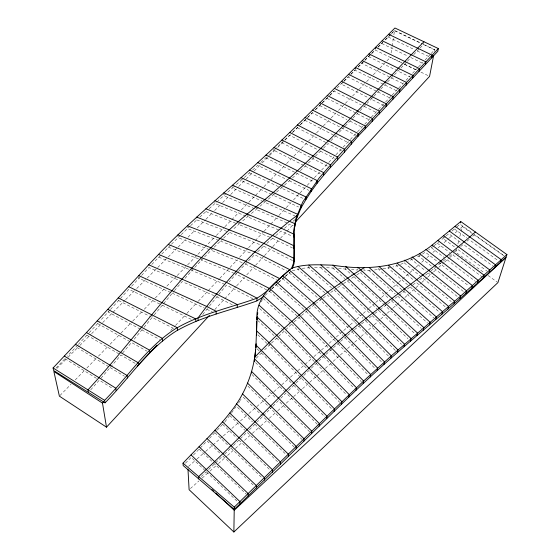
<?xml version="1.0" encoding="UTF-8"?>
<svg xmlns="http://www.w3.org/2000/svg" width="560" height="560" viewBox="0 0 560 560"><rect width="100%" height="100%" fill="white"/><g stroke="black" fill="none" stroke-linecap="round" stroke-linejoin="round"><path stroke-width="0.42" stroke-dasharray="2.8 2.1" d="M223.489 238.196L229.621 232.477L229.628 231.091M232.498 186.62L232.484 187.999L226.891 192.934M236.012 272.706L235.991 274.092L229.236 281.848M238.672 223.041L238.651 224.427L232.848 229.6M241.052 179.039L241.031 180.418L235.536 185.29M247.541 215.397L247.506 216.783L241.815 221.697M256.235 208.047L256.186 209.433L250.607 214.158M264.768 200.865L264.705 202.251L259.469 206.668M257.642 251.818L263.669 246.148L263.732 244.755M273.945 148.911L273.875 150.29L268.94 154.924M273.14 193.753L273.07 195.132L267.925 199.514M269.143 344.092L269.073 345.415L263.781 350.679M281.372 186.627L281.288 187.999L276.227 192.388M298.032 267.939L297.92 269.325L325.997 293.769M313.019 157.311L312.9 158.683L308.14 163.268M308.77 266.399L308.637 267.778L331.513 287.742M313.467 304.227L313.327 305.578L308.777 309.288M320.523 298.732L320.369 300.09L316.526 303.086M362.075 62.006L361.9 63.385L389.095 76.804M345.408 267.687L345.219 269.045L352.723 275.618M371.343 97.762L371.147 99.141L367.094 103.362M357.679 268.681L357.469 270.032L351.484 269.619M391.076 52.962L392.014 46.914M392.147 46.053L393.344 38.276M393.876 34.818L394.541 30.499L422.135 43.68M364.105 269.003L363.888 270.347L371.651 270.298M378.945 268.051L378.707 269.395L433.783 317.835M420.049 48.027L423.444 44.478L423.689 43.113M374.801 313.565L378.728 310.555L378.98 309.239M388.325 266.644L388.073 267.981L407.575 284.732M434.42 51.366L434.749 49.7L422.919 44.051M385.434 304.367L385.182 305.683L381.311 308.609M396.921 264.523L396.655 265.853L414.302 280.7M400.547 264.39L404.215 262.822L404.488 261.492M404.313 290.269L404.033 291.585L394.331 298.837M411.852 258.244L411.572 259.567L407.89 261.198M419.174 254.891L418.88 256.221L415.954 257.558M443.352 237.125L443.03 238.448L440.468 240.534M430.906 270.963L440.09 263.627L440.419 262.311M456.582 248.913L455.714 252.224L484.547 272.986M457.884 243.943L458.976 239.806M459.844 236.488L460.929 232.351M461.146 231.525L462.448 226.555L473.165 234.122M240.275 400.477L241.038 399.168M261.1 301.854L262.745 299.117M238.56 403.032L239.89 401.135M224.938 421.848L231.147 413.518M231.616 412.853L236.334 406.189L252.448 421.841M202.769 314.587L208.964 306.628M209.475 305.977L226.429 285.075L253.099 298.886M134.218 339.185L143.493 327.971M144.032 327.313L153.727 315.539M154.259 314.895L173.908 291.277M122.598 353.073L131.481 342.489L146.916 351.134M174.454 290.633L182.147 281.617L215.152 296.142M101.024 378.175L120.932 355.061L135.569 363.615M185.024 278.362L194.187 268.079M90.72 389.837L99.302 380.156L113.204 388.843M109.907 310.086L99.974 320.978M110.488 309.449L128.807 289.289L160.699 304.458M89.173 332.745L99.393 321.622M131.614 286.23L148.89 267.533L180.565 280.945M78.316 344.442L88.613 333.354M194.754 267.463L203.938 257.614M214.781 309.589L236.082 286.461M236.677 285.817L244.37 277.466M246.736 274.897L255.017 265.902M255.612 265.258L263.893 256.263M264.488 255.619L272.181 247.268M272.769 246.624L279.867 238.91M280.462 238.273L293.482 224.133M237.755 272.188L235.991 274.092L267.792 290.458M238.343 271.558L247.863 261.471M217.238 430.115L224.357 422.478M77.742 345.058L67.27 356.209M209.447 438.382L216.643 430.752M170.73 330.519L174.923 326.06M175.518 325.423L186.298 313.964M186.893 313.327L197.673 301.861M198.268 301.224L219.226 278.936M219.821 278.306L229.404 268.114M229.999 267.477L237.181 259.833M239.575 257.292L247.961 248.374M248.556 247.737L263.522 231.819M264.124 231.182L278.495 215.901M279.09 215.264L285.677 208.257M286.272 207.62L291.067 202.524M293.461 199.976L299.446 193.613M300.041 192.976L306.628 185.969M307.23 185.332L313.817 178.332M314.412 177.695L320.999 170.688M321.594 170.051L328.181 163.044M328.783 162.407L335.363 155.407M335.965 154.77L342.552 147.763M343.147 147.126L349.734 140.119M350.336 139.489L356.916 132.482M357.518 131.845L364.105 124.838M364.7 124.201L370.685 117.838M371.287 117.201L377.874 110.194M378.469 109.557L385.056 102.55M385.651 101.913L391.643 95.55M392.238 94.913L398.23 88.543M398.825 87.906L403.613 82.81M406.007 80.269L410.2 75.81M412.594 73.262L417.984 67.529M418.579 66.892L422.772 62.433M425.166 59.892L430.556 54.159M431.151 53.522L434.749 49.7M151.788 264.488L161.168 254.674M56.028 368.039L64.939 358.687L64.673 357.392M360.101 110.649L366.52 103.964M373.429 96.754L371.147 99.141L383.789 105.504M374.003 96.159L380.247 89.635M380.814 89.047L386.981 82.6M387.534 82.019L393.813 75.453M394.415 74.83L400.365 68.607M400.953 67.991L406.826 61.852M407.407 61.243L410.907 57.589L423.087 63.483M413.777 54.586L419.489 48.615M193.473 455.014L207.039 440.923L220.255 453.558M353.003 118.02L359.513 111.258M345.212 126.077L352.408 118.636M204.533 256.998L213.563 247.793M344.61 126.7L338.527 132.951M161.777 254.051L170.856 244.825M330.904 140.721L337.918 133.574M59.997 395.514L70.987 384.265M75.264 379.89L84.427 370.51M86.87 368.011L96.026 358.631M98.469 356.132L107.632 346.752M110.075 344.253L120.456 333.62M121.072 332.997L132.062 321.741M132.671 321.118L141.834 311.738M144.277 309.239L154.658 298.613M155.274 297.983L164.43 288.61M166.873 286.104L176.645 276.101M177.261 275.478L187.033 265.475M187.642 264.852L215.733 236.089M216.349 235.466L224.287 227.339M224.896 226.709L238.945 212.331M241.388 209.832L248.108 202.951M248.717 202.328L263.375 187.32M263.984 186.697L278.033 172.319M278.642 171.696L285.971 164.192M286.587 163.569L293.3 156.688M293.916 156.065L300.629 149.184M301.245 148.561L307.958 141.68M308.574 141.057L315.903 133.553M316.512 132.93L330.561 118.552M331.17 117.929L336.056 112.924M338.499 110.425L351.932 96.67M352.548 96.04L358.652 89.789M359.261 89.166L365.981 82.292M366.59 81.662L370.867 77.287M373.31 74.788L379.421 68.537M380.03 67.907L390.411 57.281L403.725 63.763M185.465 463.197L191.205 457.359L238.056 502.131M256.221 358.274L263.193 351.267M248.479 260.848L254.632 254.653L286.559 270.9M265.23 295.4L271.257 289.408M272.426 406.665L257.355 421.813M273.021 406.063L278.397 400.652L309.68 431.823M327.299 166.054L312.9 158.683L322.84 148.841M323.421 148.267L328.048 143.619L341.488 150.556M249.431 429.737L256.746 422.422M280.77 398.279L286.104 392.931L317.289 424.277M315.385 109.83L329.357 95.921M329.952 95.326L334.138 91.147L361.123 104.818M56.952 368.354L67.459 357.84M68.082 357.217L79.212 346.08M79.828 345.464L90.958 334.327M91.574 333.704L102.088 323.183M102.704 322.567L124.964 300.293M125.58 299.67L136.094 289.156M136.71 288.533L146.601 278.635M147.224 278.012L157.115 268.114M157.731 267.498L167.629 257.593M168.245 256.977L177.52 247.695M178.136 247.079L185.556 239.652M188.027 237.174L194.831 230.37M197.302 227.892L205.345 219.849M205.961 219.233L212.142 213.045M214.62 210.567L222.033 203.14M222.656 202.524L230.076 195.097M230.692 194.481L238.112 187.054M238.728 186.438L245.532 179.627M246.148 179.011L253.568 171.584M254.191 170.968L259.756 165.396M262.227 162.918L269.024 156.114M269.647 155.498L275.212 149.926M277.683 147.448L284.487 140.644M285.103 140.028L291.907 133.217M292.523 132.601L299.943 125.174M300.559 124.558L312.928 112.182M315.399 109.704L321.58 103.516M322.203 102.9L329 96.089M329.623 95.473L334.565 90.524M337.043 88.046L350.028 75.054M350.644 74.438L355.586 69.482M358.064 67.011L364.245 60.823M364.861 60.2L375.375 49.686M377.846 47.208L382.795 42.259M385.266 39.781L394.541 30.499M343.546 81.746L341.222 84.07L369.614 98.364M344.134 81.165L348.208 77.084L376.467 91.224M351.078 74.214L355.096 70.189L397.166 91.091M358.19 67.095L364.336 60.942M364.952 60.333L371.021 54.257M371.623 53.655L375.235 50.036L402.185 63.168M378.203 47.068L382.942 42.322M385.294 39.97L390.509 34.748M391.076 34.181L394.506 30.751L421.876 43.736M288.456 390.586L295.491 383.6M171.451 244.223L180.565 235.249M300.174 124.859L307.139 117.999M307.713 117.432L312.312 112.882L355.691 135.198M233.394 445.599L246.988 432.18L278.558 462.679M296.072 383.026L303.191 376.04M292.53 132.342L299.593 125.433M224.651 454.132L232.771 446.215M214.186 247.177L222.88 238.77M270.816 343.714L269.073 345.415L332.297 409.514M271.404 343.147L293.419 322.462M303.814 375.431L308.812 370.573L339.682 402.318M303.639 165.368L273.875 150.29L284.179 140.434M284.781 139.853L289.576 135.226L317.429 149.569M271.866 288.813L277.921 283.031M181.188 234.64L189.973 226.254M300.342 170.681L307.545 163.842M269.339 291.256L271.152 289.52M271.754 288.946L277.802 283.157M278.404 282.576L284.641 276.955M311.29 368.214L318.066 361.774M208.656 469.511L222.775 455.959L253.862 485.66M201.257 476.525L206.283 471.772M260.841 162.456L268.324 155.505M190.589 225.673L196.791 219.877L196.749 218.498M318.682 361.207L325.381 354.984M278.523 282.478L284.676 276.892M284.396 185.234L291.816 178.563M292.425 178.003L297.325 173.523M325.983 354.431L332.766 348.292M199.843 217.098L205.947 211.54L205.919 210.161M244.265 177.52L251.979 170.562M252.616 169.988L257.712 165.354L287.826 180.054M209.16 208.67L217.469 201.257M243.621 178.101L241.031 180.418L271.509 194.411M283.773 185.787L281.288 187.999L302.75 198.268M285.271 276.395L289.674 272.489M333.417 347.711L339.885 342.006M190.407 488.544L198.877 480.991M202.139 478.093L209.307 471.702M209.958 471.121L217.784 464.156M218.435 463.575L226.912 456.029M227.563 455.448L234.731 449.057M235.382 448.476L241.906 442.673M244.51 440.349L251.678 433.965M252.329 433.384L260.155 426.412M260.806 425.831L268.632 418.866M269.283 418.285L277.102 411.32M277.753 410.739L283.619 405.51M286.23 403.186L301.875 389.256M302.526 388.675L309.043 382.865M309.694 382.284L324.688 368.935M325.339 368.354L332.514 361.963M333.165 361.382L339.682 355.579M340.333 354.998L344.897 350.931M347.501 348.607L354.025 342.804M354.676 342.223L360.542 336.994M361.193 336.42L373.576 325.388M374.227 324.807L380.1 319.578M380.751 318.997L386.617 313.775M387.268 313.194L392.483 308.546M393.134 307.965L402.262 299.838M404.866 297.514L415.296 288.225M415.947 287.644L421.162 282.996M421.813 282.415L427.028 277.774M427.686 277.193L432.901 272.545M433.552 271.964L438.116 267.904M438.767 267.323L443.982 262.675M444.633 262.094L449.197 258.034M449.848 257.453L453.754 253.967M234.927 185.836L232.484 187.999L263.137 201.551M266.826 243.348L275.177 236.068M294.035 321.916L308.126 309.82M226.275 193.48L218.106 200.704M285.327 276.318L290.913 271.467M188.51 466.41L196.399 459.508M197.05 458.934L204.939 452.032M205.59 451.451L222.67 436.499M223.328 435.925L229.243 430.745M231.868 428.449L237.783 423.269M240.408 420.966L248.29 414.064M248.948 413.49L256.179 407.162M256.83 406.588L273.259 392.21M273.91 391.636L281.141 385.308M281.799 384.734L289.681 377.832M290.339 377.251L313.327 357.126M313.985 356.545L328.44 343.896M329.098 343.315L335.664 337.568M336.322 336.994L349.461 325.486M350.119 324.912L356.027 319.732M356.685 319.158L362.6 313.985M363.258 313.411L368.508 308.805M369.166 308.231L375.081 303.058M375.739 302.477L380.989 297.878M381.647 297.304L392.819 287.525M393.47 286.951L398.069 282.926M398.727 282.345L409.241 273.147M409.899 272.566L415.149 267.967M415.807 267.393L419.09 264.516M421.722 262.213L426.321 258.188M426.979 257.614L430.262 254.737M432.887 252.441L435.519 250.138M438.144 247.835L441.427 244.958M444.059 242.662L448.658 238.63M449.309 238.056L452.599 235.179M455.224 232.883L457.849 230.58M460.481 228.277L462.448 226.555M275.597 192.941L273.07 195.132L298.613 207.011M340.529 341.453L346.913 335.979M241.178 222.243L238.651 224.427L270.9 237.657M472.738 236.257L474.621 234.633L503.986 255.682M467.068 241.122L468.965 239.498L497.665 260.302M267.281 200.06L264.705 202.251L294.924 215.915M249.984 214.683L247.506 216.783L279.559 230.328M275.842 235.508L281.155 231.007L292.404 236.334M451.906 231.077L456.309 227.374M456.932 226.842L460.061 224.196L472.535 233.142M460.719 246.526L463.267 244.37L492.702 265.951M258.811 207.221L256.186 209.433L288.022 223.349M347.543 335.447L353.829 330.204M454.321 251.909L457.534 249.221L486.997 271.103M445.571 236.348L443.03 238.448L454.769 247.17M446.208 235.823L448.749 233.716L461.195 242.844M449.176 256.186L451.759 254.051L482.664 277.333M284.41 228.326L289.611 224.049L293.286 225.778M292.922 221.34L296.233 218.631M354.452 329.693L360.829 324.513M434.133 245.665L439.831 241.059M440.09 263.627L442.694 261.506M443.345 260.974L445.942 258.853L475.503 281.463M433.51 246.162L428.729 249.711M361.501 323.974L374.15 314.062M425.607 275.121L430.248 271.488M315.889 303.583L313.327 305.578L343.189 335.727M419.608 279.776L422.289 277.711M407.449 289.016L412.202 285.425M412.881 284.914L416.262 282.345L445.956 307.384M343.497 283.619L347.459 280.966L378.728 310.555L380.667 309.092M387.086 304.255L385.182 305.683L415.016 333.837M387.723 303.779L393.638 299.355M322.448 298.536L320.369 300.09L350.14 329.903M323.141 298.018L327.306 294.91L357.574 324.905M330.715 292.467L336.819 288.169M337.491 287.707L342.832 284.06M422.492 254.058L425.306 252.119L468.979 286.09M347.459 280.966L356.118 275.338M356.825 274.876L362.488 271.243M420.385 255.514L418.88 256.221L432.201 266.777M413.035 258.902L411.572 259.567L425.593 270.893M398.349 265.328L392.945 266.987M292.278 270.781L299.348 268.975M390.614 267.575L382.963 268.751M382.109 268.877L373.947 270.067M302.211 268.282L311.906 267.561M314.503 267.575L322.266 267.659M326.55 267.771L334.271 268.072M338.485 268.45L346.766 269.192M218.82 240.45L187.488 228.571L187.432 227.192M209.461 249.627L178.045 237.671L177.968 236.299M196.791 219.877L228.018 231.868M168.455 247.205L199.948 259.441M205.947 211.54L237.055 223.797M220.423 241.059L253.036 254.023M242.207 262.675L211.071 250.236L211.05 248.857M229.621 232.477L262.052 245.497M158.739 257.166L190.302 269.892M234.388 273.441L201.565 260.071L201.523 258.692M245.917 216.132L214.942 203.497L214.928 202.111M224.819 284.403L191.919 270.543L191.863 269.171M254.611 208.761L223.79 195.671L223.79 194.292M170.674 292.495L138.915 278.264L138.775 276.906M172.256 293.209L204.533 308.147M423.444 44.478L435.54 50.225M249.438 172.879L279.734 187.264M388.227 37.037L414.092 49.469M417.228 50.981L429.359 56.805M272.517 238.315L292.453 247.954M381.773 43.498L407.757 56.063M404.509 64.148L416.262 69.867M420.959 72.156L428.792 75.971M404.495 64.288L416.738 70.252M162.253 305.2L192.738 320.061M289.366 180.81L308.819 190.337M368.613 56.672L410.298 77.105M391.426 77.959L403.774 84.056M263.669 246.148L294.035 261.275M377.993 91.987L389.683 97.832M265.853 157.822L313.985 181.846M118.566 300.552L149.786 316.295M364.203 106.379L376.901 112.812M305.165 166.138L320.474 173.901M326.963 98.308L355.614 112.91M357.168 113.701L369.929 120.204M245.399 263.949L276.507 279.832M206.892 309.246L213.038 312.375M173.614 328.419L152.131 317.478L152.012 316.141M319.69 105.56L346.92 119.511M350.035 121.1L362.852 127.673M281.778 142.751L311.339 157.885M216.72 296.835L232.687 304.997M304.836 120.274L333.942 135.289M335.475 136.08L348.964 143.038M297.262 127.729L326.508 142.828M320.523 151.165L334.404 158.312M140.343 329.126L108.178 311.99L107.989 310.66M141.876 329.938L159.579 339.402M97.629 323.547L129.976 341.642M86.919 335.195L119.455 354.193M108.724 366.716L76.027 346.913L75.782 345.611M110.208 367.619L124.418 376.229M64.939 358.687L97.839 379.239M473.879 234.626L505.323 256.83M488.068 275.52L497.21 282.107M454.433 228.963L466.893 237.993M437.269 243.145L449.687 252.497M431.473 247.786L444.563 257.803M434.203 268.359L463.834 291.83M428.267 273.049L457.905 296.996M404.215 262.822L451.262 301.616M410.179 286.965L439.88 312.578M289.233 272.895L319.067 298.956M332.584 267.925L344.876 278.698M320.551 267.617L340.851 285.383L370.937 314.363M282.723 278.607L312.025 304.43M276.122 284.697L304.213 309.666M368.802 270.319L395.241 293.923M269.437 291.172L298.928 317.576L361.354 381.682M397.824 296.226L427.588 323.099M263.151 298.438L290.29 322.917M360.395 272.58L390.271 299.761M259.665 308.532L284.158 330.911L315.021 362.264M391.538 300.916L421.358 328.447M353.976 276.71L383.908 304.5M257.593 320.341L274.743 336.266M257.845 334.824L267.82 344.239M257.096 348.887L260.19 351.841M214.851 432.663L229.677 446.859M230.909 448.042L262.577 478.366M199.157 449.155L246.309 494.179M222.6 424.368L237.09 438.298M238.98 440.111L270.599 470.505M378.728 310.555L408.016 338.744M229.726 415.513L245.133 430.395M254.926 424.249L286.44 454.881M372.19 315.567L401.513 344.316M334.131 290.024L363.083 318.339M294.252 447.139L243.173 397.145M248.01 386.204L302.001 439.446M251.986 374.521L275.94 398.223M255.556 362.6L284.879 391.713M365.547 320.747L395.591 350.679M261.429 353.017L292.523 384.104M358.806 326.13L388.913 356.531M276.647 338.03L306.383 368.116M306.173 311.409L336.133 341.81M293.741 385.322L324.828 416.836M291.585 324.086L322.364 355.404M351.96 331.73L382.179 362.579M345.016 337.575L375.319 368.76M316.232 363.489L346.388 394.653M337.967 343.672L368.361 375.109M323.568 356.636L354.214 388.395"/><path stroke-width="0.84" d="M237.251 307.328L237.293 304.605L216.692 294.098L148.652 264.81L86.464 332.57L53.081 367.962L53.655 370.531L105.007 402.85C128.856 378.854 147.525 349.076 176.624 330.778L177.45 330.372C202.16 316.323 230.181 310.478 256.676 301.007L263.242 296.877M233.87 532L234.213 510.258L506.037 257.334L497.91 282.611L233.87 532L189.105 489.706L187.992 469.511M256.109 343.742L255.962 345.058C254.681 369.81 245.616 393.946 229.747 413.028C215.768 431.074 198.639 446.53 183.022 463.162L183.169 465.535L234.227 509.383L234.262 507.122L334.495 408.905L363.615 381.024L391.3 355.838L460.656 296.044L506.919 254.576L460.747 221.543L432.089 245.133C403.984 267.771 367.346 270.816 332.927 265.188L332.892 265.188C319.123 264.838 304.955 263.669 291.69 268.226C279.398 277.382 270.312 290.416 257.012 298.123L256.781 298.27C230.195 307.755 202.09 313.628 177.296 327.712L176.47 328.118C147.28 346.451 128.534 376.299 104.601 400.344L105.007 402.85M234.227 509.383L239.925 503.916L239.981 501.634L191.086 454.965M251.398 373.051L251.461 371.329L311.822 431.228L311.521 433.657L239.925 503.916M248.178 495.957L248.262 493.661L199.073 446.747M256.907 300.86L257.012 298.123L226.429 282.324L158.529 254.429L148.652 264.81M256.592 333.648L256.704 330.967L269.22 342.769L334.495 408.905L334.117 411.376L311.521 433.657M256.347 488.04L256.459 485.723L206.983 438.494M264.439 480.151L264.586 477.82L214.823 430.22M272.461 472.29L272.636 469.945L222.593 421.904M292.341 268.541L294.035 263.753L294.056 228.515L296.023 218.141L302.757 201.978L319.137 178.003L330.631 164.878C365.505 125.174 402.29 87.213 438.347 48.559L394.926 28L355.439 67.431C325.843 96.873 296.506 126.595 265.972 155.064C230.237 188.279 192.087 218.918 158.529 254.429M294.756 226.471L294.973 223.713L223.79 192.906M293.993 248.689L294.112 234.276L281.33 228.235L214.914 200.732M293.902 237.048L293.846 231.28L297.108 215.334C259.084 244.3 226.331 279.468 198.044 317.912L198.135 320.6M296.891 218.092L297.535 214.242L232.505 185.241M294.035 261.275L294.21 245.917L272.664 235.536L205.891 208.775M297.311 217L300.93 208.089L301.161 205.338L241.08 177.66M280.413 464.471L280.609 462.105L229.747 413.028M300.93 208.089L305.816 199.731L306.054 196.987L249.508 170.121M305.816 199.731L311.15 191.478L311.402 188.741L257.803 162.596M288.295 456.687L288.519 454.307L236.376 403.683M311.15 191.478L317.016 183.358L317.282 180.621L265.972 155.064M317.016 183.358L323.533 175.455L323.813 172.718L274.015 147.532M296.1 448.945L296.352 446.551L242.627 394.009M323.533 175.455L330.33 167.608L330.631 164.878L281.939 139.993M254.667 358.386L255.675 349.349M256.76 321.454L256.599 335.37M257.313 316.631L256.956 319.753C255.241 296.765 274.449 283.136 289.884 269.717L254.723 251.874L187.376 225.813M257.495 315.07L257.761 312.725M303.849 441.266L304.122 438.851L247.471 383.047M330.33 167.608L337.484 159.901L337.806 157.171L289.751 132.468M337.484 159.901L344.47 152.103L344.806 149.366L297.458 124.971M355.264 68.81L355.439 67.431L399.952 89.509L399.49 92.246M344.47 152.103L351.211 144.2L351.561 141.463L305.06 117.516M319.123 426.125L319.452 423.682L254.436 358.771L254.338 361.389L254.59 357.413C287.357 323.162 323.61 292.103 364.322 267.652M351.211 144.2L357.966 136.367L358.33 133.63L312.55 110.124M375.424 48.664L375.62 47.285L419.531 68.628L419.034 71.372M357.966 136.367L365.12 128.828L365.505 126.091L319.942 102.795M326.655 418.691L327.012 416.234L255.962 345.058L255.857 347.704L257.061 317.051L276.822 335.37L341.894 401.702L341.495 404.187L334.117 411.376M365.12 128.828L372.176 121.352L372.582 118.615L327.236 95.55M372.176 121.352L379.148 113.946L379.561 111.209L334.432 88.389M379.148 113.946L386.022 106.624L386.449 103.887L341.53 81.312M386.022 106.624L392.798 99.393L393.246 96.649L348.53 74.326M341.495 404.187L348.796 397.145L349.223 394.646L284.354 328.237L259.133 305.221M406.091 85.197L406.567 82.453L362.25 60.627M348.796 397.145L356.02 390.264L356.461 387.751L291.809 321.398L263.284 295.694M412.608 78.239L413.091 75.495L368.977 53.914M356.02 390.264L363.146 383.544L363.615 381.024L299.173 314.881L269.584 288.421M392.798 99.393L425.376 64.589L425.887 61.852L382.172 40.74M431.634 57.904L432.159 55.16L388.633 34.286M363.146 383.544L370.188 376.999L370.678 374.472L306.446 308.707L276.29 281.932M433.615 55.531L429.576 76.349L295.253 222.208M438.347 48.559L437.808 51.296L425.376 64.589M370.188 376.999L377.139 370.629L377.643 368.088L313.614 302.869L282.912 275.842M377.139 370.629L383.992 364.427L384.517 361.886L320.677 297.374L289.436 270.123M383.992 364.427L390.754 358.393L391.3 355.838L327.635 292.194L298.151 266.56M390.754 358.393L397.425 352.506L397.992 349.951L334.481 287.308L308.903 265.02M397.425 352.506L404.012 346.766L404.593 344.204L341.222 282.674L320.859 264.873M404.012 346.766L410.508 341.145L411.11 338.583L347.851 278.257L332.927 265.188M410.508 341.145L416.92 335.636L417.543 333.067L345.604 266.322M416.92 335.636L423.262 330.204L423.899 327.635L357.889 267.33M429.527 324.849L430.178 322.28L369.25 267.631M460.404 222.866L460.747 221.543M423.262 330.204L435.722 319.55L436.394 316.974L379.183 266.707M435.722 319.55L441.861 314.286L442.547 311.71L388.577 265.307M441.861 314.286L447.937 309.057L448.637 306.474L397.187 263.193M447.937 309.057L453.957 303.835L454.671 301.252L404.761 260.162M453.957 303.835L459.928 298.627L460.656 296.044L412.139 256.914M459.928 298.627L465.85 293.426L466.599 290.836L419.468 253.568M465.85 293.426L471.73 288.232L472.486 285.642L425.908 249.473M471.73 288.232L477.561 283.038L478.338 280.441L432.089 245.133M477.561 283.038L483.35 277.851L484.141 275.247L437.906 240.492M483.35 277.851L489.097 272.664L489.902 270.06L443.674 235.802M489.097 272.664L494.802 267.491L495.614 264.887L449.407 231.07M494.802 267.491L500.465 262.332L501.291 259.721L455.105 226.31M506.919 254.576L506.086 257.187L500.465 262.332M291.711 268.17L294.252 260.981L294.252 258.503L263.795 243.369L196.707 217.119M106.498 427.175L102.48 403.109L53.858 371.448L59.381 396.144L106.498 427.175L209.454 315.378M102.48 403.109L103.677 401.835M137.207 366.177L156.961 345.163M423.941 41.741C369.089 97.692 317.317 157.157 256.284 206.668C190.596 258.391 144.011 328.79 87.962 389.886L88.431 392.413M475.356 231.987C436.401 266.91 393.022 296.282 352.38 329.098C297.829 374.703 250.971 428.519 198.653 476.553L198.744 478.898M177.898 234.92L245.469 261.17L279.797 278.656M168.28 244.461L236.026 271.327L269.486 288.505M138.642 275.555L206.836 306.53L216.083 311.234L216.111 313.943M128.499 286.594L195.769 318.899L195.86 321.587M118.223 297.878L177.296 327.712L177.45 330.372M107.8 309.33L162.456 338.415L162.659 341.047M97.216 320.908L149.604 350.175L149.856 352.779M86.464 332.57L138.208 362.74L138.502 365.323M75.53 344.309L127.078 375.487L127.407 378.042M64.407 356.097L115.759 388.143L116.13 390.67M53.081 367.962L104.601 400.344M183.022 463.162L234.262 507.122M211.988 489.51L213.892 491.288M215.796 493.066L234.213 510.258"/></g></svg>
